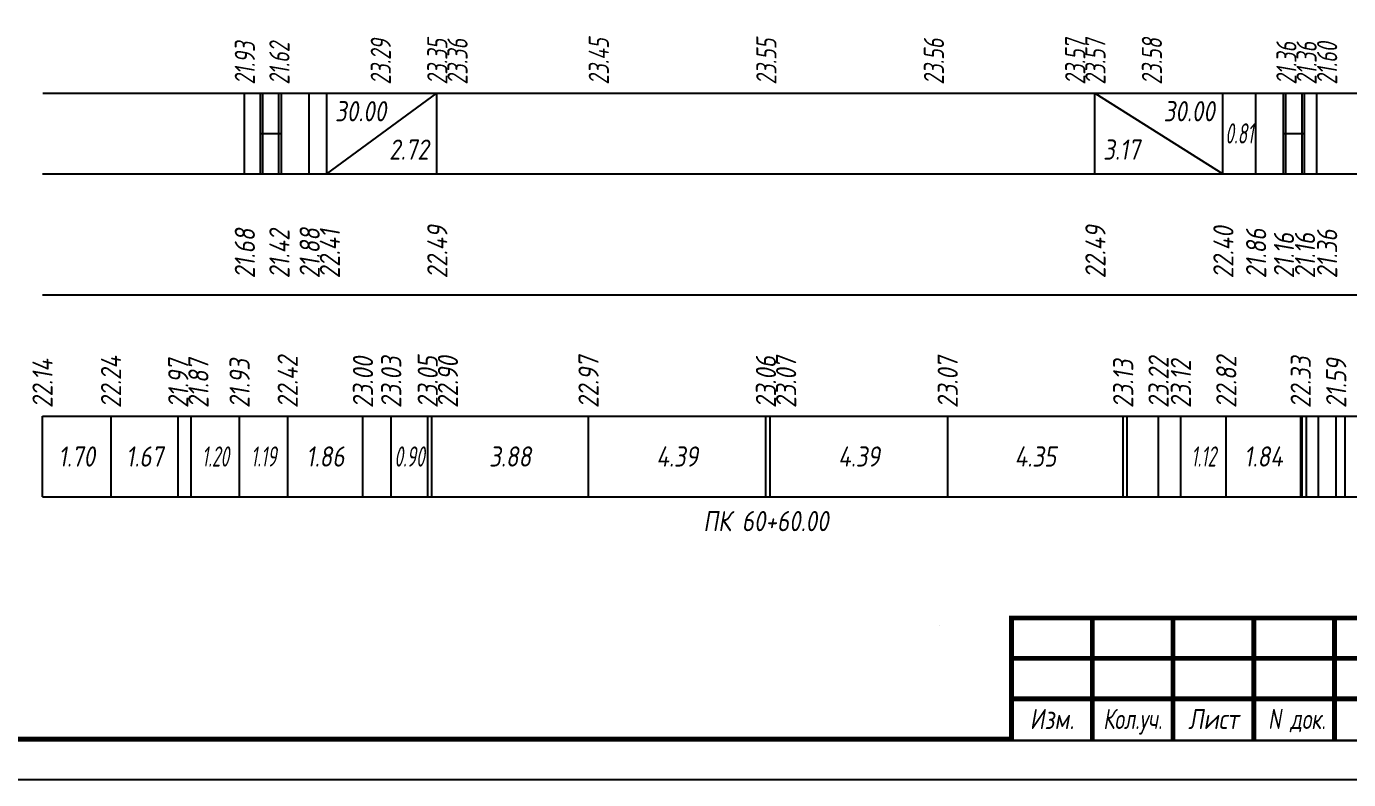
# Model space of a CAD drawing. Extents: x -717 to 1451, y -133302 to 233.
# Drawn here: x 78 to 241.7, y -95234.4 to -95141.2 of the extents above; entities that cross this region are included whole.
import ezdxf
from ezdxf.enums import TextEntityAlignment as Align

# ---------------------------------------------------------------- set-up
doc = ezdxf.new("R2010")
doc.units = 0
for name, color, linetype in [('Зарамочное оформление', 7, 'Continuous'), ('Код_510', 7, 'Continuous'), ('Код_514', 1, 'Continuous'), ('Код_516', 1, 'Continuous'), ('Подписи поперечников', 7, 'Continuous'), ('Таблица', 7, 'Continuous')]:
    doc.layers.add(name, color=color, linetype=linetype)
doc.layers.add('Контур_2744', color=7, linetype='Continuous', true_color=0xa4ffff)
doc.styles.add('М', font='romand.shx', dxfattribs={"width": 0.8, "oblique": 10, "height": 2.5})

# ---------------------------------------------------------------- blocks, each defined once
blk = doc.blocks.new('Штамп')
at = {"linetype": 'Continuous'}
blk.add_wipeout([(199.95, -411.25), (384.95, -411.25), (384.95, -426.25), (199.95, -426.25)], dxfattribs=at).dxf.layer = 'Зарамочное оформление'
at = {"layer": 'Зарамочное оформление', "linetype": 'Continuous', "lineweight": -3, "const_width": 0.6, "flags": 128}
for points in [[(199.95, -426.25), (199.95, -411.25), (384.95, -411.25)], [(209.95, -411.25), (209.95, -426.25)], [(219.95, -411.25), (219.95, -426.25)], [(229.95, -411.25), (229.95, -426.25)], [(239.95, -411.25), (239.95, -426.25)], [(199.95, -416.25), (264.95, -416.25)], [(199.95, -421.25), (264.95, -421.25)]]:
    blk.add_lwpolyline(points, dxfattribs=at)
at = {"layer": 'Зарамочное оформление', "linetype": 'Continuous', "style": 'М', "oblique": 10}
for s, width, p in [('Изм.', 0.8, (204.95, -423.75)), ('Кол.уч.', 0.7, (214.95, -423.75)), ('Лист', 0.8, (224.95, -423.75)), ('N док.', 0.7, (235.28, -423.75))]:
    blk.add_text(s, height=2.5, dxfattribs=dict(at, width=width)).set_placement(p, align=Align.MIDDLE_CENTER)
blk = doc.blocks.new('шифр')
blk.add_blockref('Штамп', (0, -94863))

msp = doc.modelspace()

# ---------------------------------------------------------------- linework, layer by layer
at = {"flags": 128}
msp.add_lwpolyline([(-30.054, -95234.421), (389.946, -95234.421), (389.946, -94937.421), (-30.054, -94937.421)], close=True, dxfattribs=at)
at = {"const_width": 0.6, "flags": 128}
msp.add_lwpolyline([(-10.054, -95229.421), (384.946, -95229.421), (384.946, -94942.421), (-10.054, -94942.421)], close=True, dxfattribs=at)
at = {"layer": 'Код_510'}
for p, q in [((79.946, -95199.421), (79.946, -95189.421)), ((88.428, -95199.421), (88.428, -95189.421)), ((96.753, -95199.421), (96.753, -95189.421)), ((98.363, -95199.421), (98.363, -95189.421)), ((104.35, -95199.421), (104.35, -95189.421)), ((110.307, -95199.421), (110.307, -95189.421)), ((119.627, -95199.421), (119.627, -95189.421)), ((123.126, -95199.421), (123.126, -95189.421)), ((127.649, -95199.421), (127.649, -95189.421)), ((128.149, -95199.421), (128.149, -95189.421)), ((147.563, -95199.421), (147.563, -95189.421)), ((169.531, -95199.421), (169.531, -95189.421)), ((170.07, -95199.421), (170.07, -95189.421)), ((192.044, -95199.421), (192.044, -95189.421)), ((213.776, -95199.421), (213.776, -95189.421)), ((214.276, -95199.421), (214.276, -95189.421)), ((218.156, -95199.421), (218.156, -95189.421)), ((220.92, -95199.421), (220.92, -95189.421)), ((226.54, -95199.421), (226.54, -95189.421)), ((235.759, -95199.421), (235.759, -95189.421)), ((235.921, -95199.421), (235.921, -95189.421)), ((236.463, -95199.421), (236.463, -95189.421)), ((237.948, -95199.421), (237.948, -95189.421)), ((240.152, -95199.421), (240.152, -95189.421)), ((241.264, -95199.421), (241.264, -95189.421))]:
    msp.add_line(p, q, dxfattribs=at)
at = {"layer": 'Код_516'}
for p, q in [((104.946, -95159.421), (104.946, -95149.421)), ((106.924, -95159.421), (106.924, -95149.421)), ((107.227, -95159.421), (107.227, -95149.421)), ((109.227, -95159.421), (109.227, -95149.421)), ((109.529, -95159.421), (109.529, -95149.421)), ((112.977, -95159.421), (112.977, -95149.421)), ((112.977, -95159.421), (112.977, -95149.421)), ((115.157, -95159.421), (115.157, -95149.421)), ((115.157, -95159.421), (128.781, -95149.421)), ((128.781, -95159.421), (128.781, -95149.421)), ((210.281, -95159.421), (210.281, -95149.421)), ((210.281, -95149.421), (226.129, -95159.421)), ((226.129, -95159.421), (226.129, -95149.421)), ((230.182, -95159.421), (230.182, -95149.421)), ((230.182, -95159.421), (230.182, -95149.421)), ((233.629, -95159.421), (233.629, -95149.421)), ((233.932, -95159.421), (233.932, -95149.421)), ((235.932, -95159.421), (235.932, -95149.421)), ((236.235, -95159.421), (236.235, -95149.421)), ((237.748, -95159.421), (237.748, -95149.421)), ((106.924, -95154.421), (107.227, -95154.421)), ((107.227, -95154.421), (109.227, -95154.421)), ((109.227, -95154.421), (109.529, -95154.421)), ((233.629, -95154.421), (233.932, -95154.421)), ((233.932, -95154.421), (235.932, -95154.421)), ((235.932, -95154.421), (236.235, -95154.421))]:
    msp.add_line(p, q, dxfattribs=at)
at = {"layer": 'Контур_2744', "flags": 128}
msp.add_lwpolyline([(191, -95215.368), (191, -95215.368)], dxfattribs=at)
at = {"layer": 'Таблица'}
for p, q in [((80, -95149.421), (262.802, -95149.421)), ((79.946, -95159.421), (262.748, -95159.421)), ((79.946, -95174.421), (262.748, -95174.421)), ((79.946, -95189.421), (262.748, -95189.421)), ((79.946, -95199.421), (262.748, -95199.421))]:
    msp.add_line(p, q, dxfattribs=at)

# ---------------------------------------------------------------- texts
at = {"layer": 'Код_510', "style": 'М', "oblique": 10, "width": 0.8}
for s, p in [('22.14', (79.946, -95188.421)), ('22.24', (88.428, -95188.421)), ('21.97', (96.753, -95188.421)), ('21.87', (99.253, -95188.421)), ('21.93', (104.35, -95188.421)), ('22.42', (110.307, -95188.421)), ('23.00', (119.627, -95188.421)), ('23.03', (123.126, -95188.421)), ('23.05', (127.649, -95188.421)), ('22.90', (130.149, -95188.421)), ('22.97', (147.563, -95188.421)), ('23.06', (169.531, -95188.421)), ('23.07', (172.031, -95188.421)), ('23.07', (192.044, -95188.421)), ('23.13', (213.776, -95188.421)), ('23.22', (218.156, -95188.421)), ('23.12', (220.92, -95188.421)), ('22.82', (226.54, -95188.421)), ('22.33', (235.759, -95188.421)), ('21.59', (240.152, -95188.421))]:
    msp.add_text(s, height=2.5, rotation=90, dxfattribs=at).set_placement(p, align=Align.MIDDLE_LEFT)
at = {"layer": 'Код_510', "style": 'М', "oblique": 10}
for s, width, p in [('1.70', 0.8, (84.187, -95194.421)), ('1.67', 0.8, (92.59, -95194.421)), ('1.20', 0.6, (101.356, -95194.421)), ('1.19', 0.6, (107.329, -95194.421)), ('1.86', 0.8, (114.967, -95194.421)), ('0.90', 0.6, (125.387, -95194.421)), ('3.88', 0.8, (137.856, -95194.421)), ('4.39', 0.8, (158.547, -95194.421)), ('4.39', 0.8, (181.057, -95194.421)), ('4.35', 0.8, (202.91, -95194.421)), ('1.12', 0.6, (223.73, -95194.421)), ('1.84', 0.8, (231.149, -95194.421))]:
    msp.add_text(s, height=2.5, dxfattribs=dict(at, width=width)).set_placement(p, align=Align.MIDDLE_CENTER)
at = {"layer": 'Код_514', "style": 'М', "oblique": 10, "width": 0.7}
for s, p in [('21.93', (105, -95148.382)), ('21.62', (109.281, -95148.382)), ('23.29', (121.835, -95148.382)), ('23.35', (128.835, -95148.382)), ('23.36', (131.335, -95148.382)), ('23.45', (148.835, -95148.382)), ('23.55', (169.585, -95148.382)), ('23.56', (190.335, -95148.382)), ('23.57', (207.835, -95148.382)), ('23.57', (210.335, -95148.382)), ('23.58', (217.335, -95148.382)), ('21.36', (233.986, -95148.382)), ('21.36', (236.486, -95148.382)), ('21.60', (239.03, -95148.382))]:
    msp.add_text(s, height=2.5, rotation=90, dxfattribs=at).set_placement(p, align=Align.MIDDLE_LEFT)
at = {"layer": 'Код_516', "style": 'М', "oblique": 10, "width": 0.8}
msp.add_text('30.00', height=2.5, dxfattribs=at).set_placement((116.157, -95150.421), align=Align.TOP_LEFT)
msp.add_text('30.00', height=2.5, dxfattribs=at).set_placement((225.129, -95150.421), align=Align.TOP_RIGHT)
at = {"layer": 'Код_516', "style": 'М', "oblique": 10, "width": 0.6}
msp.add_text('0.81', height=2.5, dxfattribs=at).set_placement((228.156, -95154.421), align=Align.MIDDLE_CENTER)
at = {"layer": 'Код_516', "style": 'М', "oblique": 10, "width": 0.8}
msp.add_text('2.72', height=2.5, dxfattribs=at).set_placement((127.781, -95158.421), align=Align.BOTTOM_RIGHT)
msp.add_text('3.17', height=2.5, dxfattribs=at).set_placement((211.281, -95158.421), align=Align.BOTTOM_LEFT)
for s, p in [('21.68', (105, -95172.371)), ('21.42', (109.281, -95172.371)), ('21.88', (113.031, -95172.371)), ('22.41', (115.531, -95172.371)), ('22.49', (128.835, -95172.371)), ('22.49', (210.335, -95172.371)), ('22.40', (226.183, -95172.371)), ('21.86', (230.236, -95172.371)), ('21.16', (233.684, -95172.371)), ('21.16', (236.289, -95172.371)), ('21.36', (239.03, -95172.371))]:
    msp.add_text(s, height=2.5, rotation=90, dxfattribs=at).set_placement(p, align=Align.MIDDLE_LEFT)
at = {"layer": 'Подписи поперечников', "style": 'М', "oblique": 10, "width": 0.8}
msp.add_text('ПК 60+60.00', height=2.5, dxfattribs=at).set_placement((169.531, -95204.421), align=Align.BOTTOM_CENTER)

# ---------------------------------------------------------------- next in the draw order: block references
msp.add_blockref('шифр', (0, 59.829))

doc.saveas('drawing.dxf')
